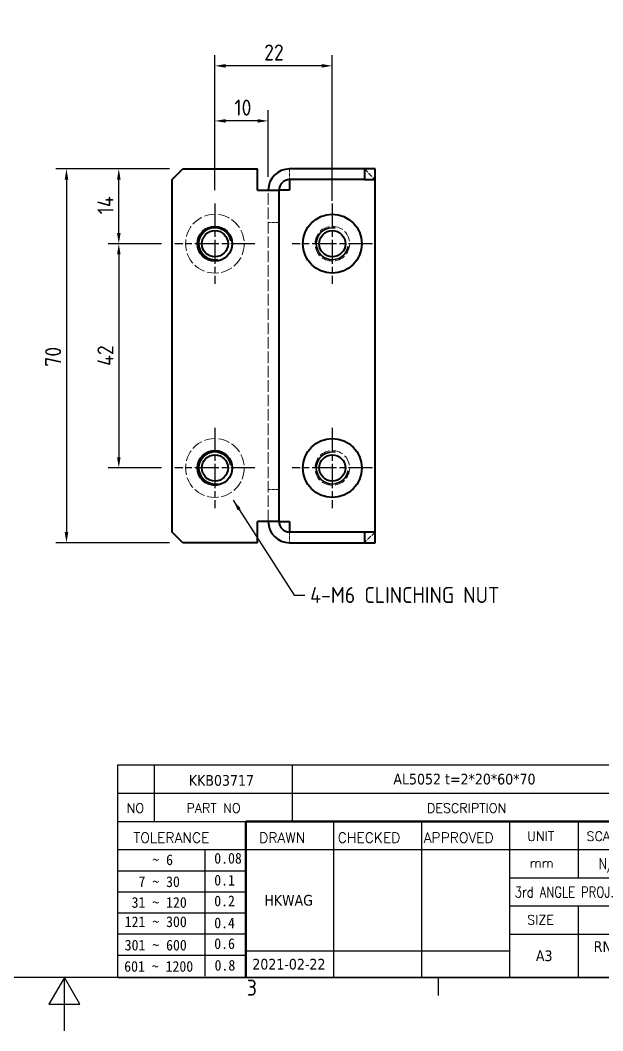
# Model space of a CAD drawing. Header units: millimetres. Extents: x 0 to 420, y 0 to 297.
# Drawn here: x 201.7 to 310.9, y 0 to 189.2 of the extents above; entities that cross this region are included whole.
import ezdxf
from ezdxf.enums import TextEntityAlignment as Align

# ---------------------------------------------------------------- set-up
doc = ezdxf.new("R2010")
doc.units = ezdxf.units.MM
doc.linetypes.add('CHAIN', pattern=[0.35429999999999995, 0.2362, -0.0295, 0.0591, -0.0295])
doc.linetypes.add('DASHED', pattern=[0.2067, 0.1654, -0.0413])
doc.layers.get('0').update_dxf_attribs({"color": 3, "lineweight": 25})
for name, color, linetype, lineweight in [('가려진 것(ISO)', 2, 'DASHED', 18), ('가시적인 것(ISO)', 3, 'Continuous', 40), ('가시적인 좁은 것(ISO)', 3, 'Continuous', 35), ('경계(ISO)', 7, 'Continuous', 25), ('기호(ISO)', 5, 'Continuous', 25), ('제목(ISO)', 5, 'Continuous', 50), ('중심 표식(ISO)', 1, 'Continuous', 25), ('치수(ISO)', 2, 'Continuous', 25)]:
    doc.layers.add(name, color=color, linetype=linetype, lineweight=lineweight)
doc.styles.add('HAN_291', font='')
doc.styles.add('RC_284', font='ROMANC.shx')
doc.styles.add('RC_287', font='ROMANC.shx')
doc.styles.add('문자 텍스트_PSTEK_POSCO', font='isocp.shx')
doc.styles.add('치수 텍스트_PSTEK_POSCO', font='isocp.shx')
doc.styles.add('텍스트 스타일198', font='tahoma.ttf')
doc.styles.add('텍스트 스타일333', font='ROMANC.shx', dxfattribs={"width": 0.800000011920929})
doc.styles.get('HAN_291').set_extended_font_data('GulimChe')
doc.dimstyles.new('치수_PSTEK_POSCO', dxfattribs={"dimtxt": 3, "dimasz": 2, "dimexe": 2, "dimexo": 2.5, "dimgap": 1, "dimtad": 1, "dimrnd": 1e-08, "dimdsep": 46, "dimtxsty": '치수 텍스트_PSTEK_POSCO', "dimcen": 0.09, "dimdle": 10, "dimclrd": 7, "dimclre": 7, "dimclrt": 2, "dimadec": 1, "dimazin": 2, "dimtfac": 1, "dimtmove": 0, "dimatfit": 3, "dimfxl": 0, "dimtolj": 1, "dimlwd": -1, "dimlwe": -1, "dimarcsym": 0})
doc.dimstyles.new('치수_PSTEK_POSCO$7', dxfattribs={"dimtxt": 3, "dimasz": 2, "dimexe": 2, "dimexo": 2.5, "dimgap": 1, "dimtad": 1, "dimrnd": 1e-08, "dimdsep": 46, "dimtxsty": '치수 텍스트_PSTEK_POSCO', "dimcen": 0.09, "dimdle": 10, "dimclrd": 7, "dimclre": 7, "dimclrt": 2, "dimadec": 1, "dimazin": 2, "dimtfac": 1, "dimtmove": 0, "dimatfit": 3, "dimfxl": 0, "dimtolj": 1, "dimlwd": -1, "dimlwe": -1, "dimarcsym": 0})

# ---------------------------------------------------------------- blocks, each defined once
blk = doc.blocks.new('경계 Default Border')
at = {"layer": '경계(ISO)'}
blk.add_line((280, 10), (280, 6.599999666213989), dxfattribs=at)
at = {"layer": '경계(ISO)', "flags": 128}
for points in [[(10, 10), (10, 287.0000076293945), (410, 287.0000076293945), (410, 10), (10, 10)], [(210, 0), (210, 10), (207.1132469177246, 5), (212.8867530822754, 5), (210, 10)]]:
    blk.add_lwpolyline(points, dxfattribs=at)
at = {"layer": '경계(ISO)', "color": 2, "insert": (244.1685395229535, 6.57139439638704), "char_height": 3.00000011920929, "attachment_point": 7, "style": '문자 텍스트_PSTEK_POSCO'}
blk.add_mtext('3', dxfattribs=at)
blk = doc.blocks.new('제목 블록 PSTEK')
at = {"color": 180}
for p, q in [((182.475792979055, 11.79100474011392), (182.4757929790549, 51.56524660363496)), ((182.4757929790549, 51.56524660363496), (372.4757929537551, 51.56524660363496)), ((189.2651435055721, 51.56524660363496), (189.2651435055722, 41.00524660363494)), ((215.2152739891528, 41.00524660363494), (215.2152739891528, 51.56524660363496)), ((182.475792979055, 46.2852466036349), (372.4757929537551, 46.28524660363492)), ((182.475792979055, 41.00524660363493), (206.451475290024, 41.00524660363493)), ((222.9401812389276, 11.79100474011392), (222.9401812389276, 41.00524660363494)), ((239.4288871878316, 11.79100474011392), (239.4288871878316, 41.00524660363494)), ((255.9175931367356, 11.79100474011392), (255.9175931367356, 41.00524660363494)), ((268.6918866058747, 41.00524660363494), (268.6918866058747, 30.44524660363498)), ((182.475792979055, 35.72524660363497), (206.451475290024, 35.72524660363497)), ((198.8621818849491, 12.02524660363491), (198.8621818849491, 35.72524660363497)), ((206.451475290024, 35.72524660363497), (372.4757929537551, 35.72524660363497)), ((182.475792979055, 31.77524660363492), (206.451475290024, 31.77524660363492)), ((255.917593136736, 30.44524660363498), (372.4757929537552, 30.44524660363501)), ((182.475792979055, 27.82524660363487), (206.451475290024, 27.82524660363487)), ((255.9175931367359, 25.16524660363502), (372.4757929537552, 25.165246603635)), ((268.6918866058744, 25.16524660363502), (268.6918866058744, 11.79100474011392)), ((182.475792979055, 23.87524660363505), (206.451475290024, 23.87524660363505)), ((182.475792979055, 19.92524660363478), (206.451475290024, 19.92524660363478)), ((255.9175931367359, 19.88524660363481), (310.0881549537553, 19.88524660363481)), ((182.475792979055, 15.97524660363496), (206.451475290024, 15.97524660363496)), ((206.451475290024, 16.74100474011396), (255.9175931367359, 16.74100474011396)), ((182.475792979055, 11.79100474011392), (372.4757929537551, 11.79100474011389))]:
    blk.add_line(p, q, dxfattribs=at)
at = {"color": 7, "lineweight": 50}
for p, q in [((206.4514752900237, 11.79100474011392), (206.4514752900237, 41.00524660363494)), ((206.451475290024, 41.00524660363494), (372.4757929537551, 41.00524660363496))]:
    blk.add_line(p, q, dxfattribs=at)
at = {"layer": '제목(ISO)', "lineweight": 18}
blk.add_line((182.475792979055, 35.72500474011393), (182.475792979055, 11.79100474011392), dxfattribs=at)
at = {"color": 2}
for s, height, style, p in [('NO', 1.742399930953979, 'RC_284', (184.135398793432, 42.62317362549192)), ('PART NO', 1.742399930953979, 'RC_284', (195.3359407378685, 42.62317362549192)), ('DESCRIPTION', 1.742399930953979, 'RC_284', (240.4025565652523, 42.62317362549192)), (' TOLERANCE', 1.899999976158142, 'RC_287', (184.0872874387979, 37.00893196870329)), ('DRAWN', 1.899999976158142, 'RC_287', (208.9766620976279, 37.00893196870329)), ('CHECKED', 1.899999976158142, 'RC_287', (223.6856844514997, 37.00893196870329)), ('APPROVED', 1.899999976158142, 'RC_287', (239.7795453577791, 37.00893196870329)), ('UNIT', 1.742399930953979, 'RC_284', (259.1652673287452, 37.34317362549218)), ('SCALE', 1.742399930953979, 'RC_284', (270.2934779252897, 37.34317362549218)), ('    ~ 6', 2.000000029802322, 'HAN_291', (183.7721304966814, 32.8176515608431)), ('0.08', 2.000000029802322, 'HAN_291', (200.5467345600617, 33.09873600004101)), ('mm', 1.742399930953979, 'RC_284', (259.6505418159997, 32.3543089683787)), ('  7 ~ 30', 2.000000029802322, 'HAN_291', (183.7721304966814, 28.70538114822415)), ('0.1', 2.000000029802322, 'HAN_291', (200.5467345600617, 28.98646558742206)), (' 31 ~ 120', 2.000000029802322, 'HAN_291', (183.7721304966814, 24.82628181916237)), ('0.2', 2.000000029802322, 'HAN_291', (200.5467345600617, 25.10736625836028)), ('121 ~ 300', 2.000000029802322, 'HAN_291', (183.7721304966814, 21.21401206133254)), ('0.4', 2.000000029802322, 'HAN_291', (200.5467345600617, 20.99509650053045)), ('SIZE', 1.742399930953979, 'RC_284', (259.1652673287452, 21.69497768947366)), ('0.6', 2.000000029802322, 'HAN_291', (200.5467345600617, 17.11599717146868)), ('301 ~ 600', 2.000000029802322, 'HAN_291', (183.7721304966814, 16.83491273227077)), ('601 ~ 1200', 2.000000029802322, 'HAN_291', (183.6802025156883, 12.84759660881125)), ('0.8', 2.000000029802322, 'HAN_291', (200.6097246063884, 13.05732192299702))]:
    blk.add_text(s, height=height, dxfattribs=dict(at, style=style)).set_placement(p)
at = {"color": 7, "style": '텍스트 스타일333', "width": 0.7999999523162842}
blk.add_text('N/S', height=2.000000029802322, dxfattribs=at).set_placement((274.7838860285014, 33.08524660363496), align=Align.MIDDLE_CENTER)
at = {"color": 2, "style": '텍스트 스타일333', "width": 0.7999999523162842}
blk.add_text('3rd ANGLE PROJ.', height=2.000000029802322, dxfattribs=at).set_placement((256.8430306642954, 26.76148381654429))
at = {"layer": '제목(ISO)', "color": 7, "style": '텍스트 스타일198'}
for tag, p in [('부품_번호_001', (195.7843283186424, 47.68004260673702)), ('설명_001', (234.1034832786905, 47.92245856837096)), ('재질_001', (290.6002202955571, 47.92524659519488)), ("3._Q'TY_001", (312.7051684940307, 47.92188863680521)), ('질량\\P3;_001', (350.3046145979153, 48.1643332325385)), ('제목_001', (335.5349605824892, 32.12134217035067)), ('부품_번호_001', (334.4435685718743, 26.8052465951949)), ('설계자_001', (209.9396160013646, 25.23446884679021)), ('시트_크기_001', (260.807090429518, 14.83812566343425)), ('프로젝트_001', (271.6304945365308, 16.57270180080504)), ('작성_날짜_001', (207.6770236384131, 13.26600473167383)), ('프로젝트_002', (286.6403537393983, 13.14882256215354))]:
    blk.add_attdef(tag, p, '', height=2.000000029802322, dxfattribs=at)
for tag, p in [('4._COLOR', (327.6805273250926, 48.92524660363493)), ('1._MODEL_NAME', (341.233897335037, 38.36524660363497)), ('점검자', (231.1845342133799, 26.23312567187446)), ('엔지니어링_승인자', (247.673240162284, 26.23312567187446)), ('점검_날짜', (231.1845342133799, 14.26600474011394)), ('엔지니어링_승인_날짜', (247.6732401622839, 14.26600474011394))]:
    blk.add_attdef(tag, text='', height=2.000000029802322, dxfattribs=at).set_placement(p, align=Align.MIDDLE_CENTER)
blk = doc.blocks.new('*D22')
at = {"layer": 'Defpoints', "color": 0, "transparency": 16777216}
for p in [(220.1940505620374, 161.3890653191723), (232.1940505620384, 161.3890653191723), (230.6940505620378, 147.3890653191723)]:
    blk.add_point(p, dxfattribs=at)
at = {"layer": '치수(ISO)', "color": 7, "transparency": 16777216}
for p, q in [((229.6940505620384, 161.3890653191723), (218.1940505620374, 161.3890653191723)), ((220.1940505620374, 149.3890653191723), (220.1940505620374, 159.3890653191723)), ((228.1940505620378, 147.3890653191723), (218.1940505620374, 147.3890653191723))]:
    blk.add_line(p, q, dxfattribs=at)
for points in [[(219.8607172287041, 159.3890653191723), (220.5273838953708, 159.3890653191723), (220.1940505620374, 161.3890653191723)], [(219.8607172287041, 149.3890653191723), (220.5273838953708, 149.3890653191723), (220.1940505620374, 147.3890653191723)]]:
    blk.add_solid(points, dxfattribs=at)
at = {"layer": '치수(ISO)', "color": 2, "transparency": 16777216, "insert": (217.6940505620374, 152.8890653191723), "char_height": 3, "attachment_point": 4, "rotation": 90, "style": '치수 텍스트_PSTEK_POSCO'}
blk.add_mtext('\\A1;14', dxfattribs=at)
blk = doc.blocks.new('*D23')
at = {"layer": 'Defpoints', "color": 0, "transparency": 16777216}
for p in [(230.6940505620378, 147.3890653191723), (220.1940505620374, 105.3890653191723), (230.6940505620378, 105.3890653191723)]:
    blk.add_point(p, dxfattribs=at)
at = {"layer": '치수(ISO)', "color": 7, "transparency": 16777216}
for p, q in [((228.1940505620378, 147.3890653191723), (218.1940505620374, 147.3890653191723)), ((220.1940505620374, 145.3890653191723), (220.1940505620374, 107.3890653191723)), ((228.1940505620378, 105.3890653191723), (218.1940505620374, 105.3890653191723))]:
    blk.add_line(p, q, dxfattribs=at)
for points in [[(219.8607172287041, 145.3890653191723), (220.5273838953708, 145.3890653191723), (220.1940505620374, 147.3890653191723)], [(219.8607172287041, 107.3890653191723), (220.5273838953708, 107.3890653191723), (220.1940505620374, 105.3890653191723)]]:
    blk.add_solid(points, dxfattribs=at)
at = {"layer": '치수(ISO)', "color": 2, "transparency": 16777216, "insert": (217.6937552864468, 124.4989767364951), "char_height": 3, "attachment_point": 4, "rotation": 90, "style": '치수 텍스트_PSTEK_POSCO'}
blk.add_mtext('\\A1;42', dxfattribs=at)
blk = doc.blocks.new('*D24')
at = {"layer": 'Defpoints', "color": 0, "transparency": 16777216}
for p in [(232.1940505620384, 161.3890653191723), (210.3910494407234, 91.38906531917229), (232.1940505620384, 91.38906531917227)]:
    blk.add_point(p, dxfattribs=at)
at = {"layer": '치수(ISO)', "color": 7, "transparency": 16777216}
for p, q in [((229.6940505620384, 161.3890653191723), (208.3910494407234, 161.3890653191723)), ((210.3910494407234, 159.3890653191723), (210.3910494407234, 93.38906531917229)), ((229.6940505620384, 91.38906531917227), (208.3910494407234, 91.38906531917229))]:
    blk.add_line(p, q, dxfattribs=at)
for points in [[(210.0577161073901, 159.3890653191723), (210.7243827740567, 159.3890653191723), (210.3910494407234, 161.3890653191723)], [(210.0577161073901, 93.38906531917229), (210.7243827740567, 93.38906531917229), (210.3910494407234, 91.38906531917229)]]:
    blk.add_solid(points, dxfattribs=at)
at = {"layer": '치수(ISO)', "color": 2, "transparency": 16777216, "insert": (207.8910494407234, 124.3449747386402), "char_height": 3, "attachment_point": 4, "rotation": 90, "style": '치수 텍스트_PSTEK_POSCO'}
blk.add_mtext('\\A1;70', dxfattribs=at)
blk = doc.blocks.new('*D25')
at = {"layer": 'Defpoints', "color": 0, "transparency": 16777216}
for p in [(238.1940505620378, 180.6950217924961), (238.1940505620378, 154.8890653191723), (260.1940505620224, 152.8890653191723)]:
    blk.add_point(p, dxfattribs=at)
at = {"layer": '치수(ISO)', "color": 7, "transparency": 16777216}
for p, q in [((238.1940505620378, 157.3890653191723), (238.1940505620378, 182.6950217924961)), ((260.1940505620224, 155.3890653191723), (260.1940505620224, 182.6950217924961)), ((258.1940505620224, 180.6950217924961), (240.1940505620378, 180.6950217924961))]:
    blk.add_line(p, q, dxfattribs=at)
for points in [[(240.1940505620378, 181.0283551258294), (240.1940505620378, 180.3616884591628), (238.1940505620378, 180.6950217924961)], [(258.1940505620224, 181.0283551258294), (258.1940505620224, 180.3616884591628), (260.1940505620224, 180.6950217924961)]]:
    blk.add_solid(points, dxfattribs=at)
at = {"layer": '치수(ISO)', "color": 2, "transparency": 16777216, "insert": (247.4158714281718, 183.1953170680867), "char_height": 3, "attachment_point": 4, "style": '치수 텍스트_PSTEK_POSCO'}
blk.add_mtext('\\A1;22', dxfattribs=at)
blk = doc.blocks.new('*D26')
at = {"layer": 'Defpoints', "color": 0, "transparency": 16777216}
for p in [(238.1940505620378, 170.3804882604122), (248.1940505620372, 157.3890653191724), (238.1940505620378, 154.8890653191723)]:
    blk.add_point(p, dxfattribs=at)
at = {"layer": '치수(ISO)', "color": 7, "transparency": 16777216}
for p, q in [((238.1940505620378, 157.3890653191723), (238.1940505620378, 172.3804882604122)), ((248.1940505620372, 159.8890653191724), (248.1940505620372, 172.3804882604122)), ((246.1940505620372, 170.3804882604122), (240.1940505620378, 170.3804882604122))]:
    blk.add_line(p, q, dxfattribs=at)
for points in [[(240.1940505620378, 170.7138215937455), (240.1940505620378, 170.0471549270789), (238.1940505620378, 170.3804882604122)], [(246.1940505620372, 170.7138215937455), (246.1940505620372, 170.0471549270789), (248.1940505620372, 170.3804882604122)]]:
    blk.add_solid(points, dxfattribs=at)
at = {"layer": '치수(ISO)', "color": 2, "transparency": 16777216, "insert": (241.8428694596753, 172.8804882604122), "char_height": 3, "attachment_point": 4, "style": '치수 텍스트_PSTEK_POSCO'}
blk.add_mtext('\\A1;10', dxfattribs=at)

msp = doc.modelspace()

# ---------------------------------------------------------------- linework, layer by layer
at = {"layer": '가려진 것(ISO)', "ltscale": 3.809293270111084}
for p, q in [((252.1940505620212, 161.3890653191723), (252.1940505620212, 159.3890653191724)), ((250.1940505620354, 151.3890653191724), (248.1940505620355, 151.3890653191724)), ((250.1940505620354, 101.3890653191724), (248.1940505620355, 101.3890653191724)), ((252.1940505620212, 93.38906531917243), (252.1940505620212, 91.38906531917227))]:
    msp.add_line(p, q, dxfattribs=at)
at = {"layer": '가려진 것(ISO)', "ltscale": 5.387195587158203}
for p, q in [((266.1940505620212, 161.3890653191723), (268.1940505620212, 159.3890653191723)), ((268.1940505620212, 93.38906531917229), (266.1940505620213, 91.38906531917229))]:
    msp.add_line(p, q, dxfattribs=at)
at = {"layer": '가려진 것(ISO)', "ltscale": 13.04137516021729}
msp.add_line((248.1940505620372, 95.38906531917242), (248.1940505620372, 157.3890653191724), dxfattribs=at)
at = {"layer": '가려진 것(ISO)', "ltscale": 12.8605260848999}
for centre in [(238.1940505620378, 147.3890653191723), (238.1940505620378, 105.3890653191723)]:
    msp.add_circle(centre, 5.499999999999999, dxfattribs=at)
at = {"layer": '가려진 것(ISO)', "ltscale": 12.34902763366699}
for centre in [(260.1940505620209, 147.3890653191723), (260.1940505620209, 105.3890653191723)]:
    msp.add_circle(centre, 3.25, dxfattribs=at)
at = {"layer": '가시적인 것(ISO)'}
for p, q in [((230.1940505620385, 159.3890653191723), (232.1940505620384, 161.3890653191723)), ((232.1940505620384, 161.3890653191723), (246.1940505620384, 161.3890653191723)), ((246.1940505620384, 157.3890653191724), (246.1940505620384, 161.3890653191723)), ((266.1940505620357, 161.3890653191724), (252.1940505620358, 161.3890653191724)), ((268.1940505620352, 161.3890653191724), (266.1940505620357, 161.3890653191724)), ((266.1940505620357, 161.3890653191724), (266.1940505620357, 159.3890653191724)), ((268.1940505620352, 159.3890653191724), (268.1940505620352, 161.3890653191724)), ((230.1940505620384, 93.38906531917229), (230.1940505620385, 159.3890653191723)), ((252.1940505620212, 159.3890653191724), (252.1940505620212, 157.3890653191724)), ((266.1940505620357, 159.3890653191724), (252.1940505620358, 159.3890653191724)), ((266.1940505620357, 159.3890653191724), (268.1940505620352, 159.3890653191724)), ((268.1940505620212, 93.38906531917229), (268.1940505620212, 159.3890653191723)), ((246.1940505620384, 157.3890653191724), (250.1940505620373, 157.3890653191724)), ((252.1940505620212, 157.3890653191724), (250.1940505620218, 157.3890653191724)), ((250.1940505620372, 157.3890653191724), (250.1940505620372, 95.38906531917242)), ((246.1940505620384, 91.38906531917227), (246.1940505620384, 95.38906531917242)), ((250.1940505620372, 95.38906531917242), (246.1940505620384, 95.38906531917242)), ((250.1940505620218, 95.3890653191724), (252.1940505620212, 95.3890653191724)), ((252.1940505620212, 95.38906531917242), (252.1940505620212, 93.38906531917243)), ((232.1940505620384, 91.38906531917227), (230.1940505620384, 93.38906531917229)), ((266.1940505620357, 93.38906531917243), (252.1940505620358, 93.38906531917243)), ((268.1940505620352, 93.38906531917243), (266.1940505620357, 93.38906531917243)), ((266.1940505620357, 93.38906531917243), (266.1940505620357, 91.38906531917242)), ((268.1940505620352, 91.38906531917242), (268.1940505620352, 93.38906531917243)), ((246.1940505620384, 91.38906531917227), (232.1940505620384, 91.38906531917227)), ((252.1940505620358, 91.38906531917242), (266.1940505620357, 91.38906531917242)), ((266.1940505620357, 91.38906531917242), (268.1940505620352, 91.38906531917242))]:
    msp.add_line(p, q, dxfattribs=at)
for centre, radius in [((260.1940505620224, 147.3890653191723), 5.499999999999999), ((238.1940505620384, 147.3890653191723), 3.25), ((238.1940505620381, 147.3890653191723), 2.4585), ((260.1940505620224, 147.3890653191723), 2.4585), ((260.1940505620224, 105.3890653191723), 5.499999999999999), ((238.1940505620384, 105.3890653191723), 3.25), ((238.1940505620381, 105.3890653191723), 2.4585), ((260.1940505620224, 105.3890653191723), 2.4585)]:
    msp.add_circle(centre, radius, dxfattribs=at)
for centre, radius, start, end in [((252.1940505620358, 157.3890653191724), 4.000000000000004, 90, 180), ((252.1940505620358, 157.3890653191724), 2.000000000000006, 90, 180), ((252.1940505620358, 95.38906531917242), 4.000000000000009, 180, 270), ((252.1940505620358, 95.38906531917242), 1.999999999999997, 180, 270)]:
    msp.add_arc(centre, radius, start, end, dxfattribs=at)
at = {"layer": '가시적인 좁은 것(ISO)'}
for centre, radius, start, end in [((238.1940505620381, 147.3890653191723), 2.999999999999998, 10.00000000004881, 279.9999999999978), ((260.1940505620224, 147.3890653191723), 2.999999999999998, 80.00000000000216, 349.9999999999508), ((238.1940505620381, 105.3890653191723), 2.999999999999998, 10.00000000004881, 279.9999999999978), ((260.1940505620224, 105.3890653191723), 2.999999999999999, 80.00000000000216, 349.9999999999508)]:
    msp.add_arc(centre, radius, start, end, dxfattribs=at)
at = {"layer": '중심 표식(ISO)', "linetype": 'CHAIN', "ltscale": 19.05165100097656}
for p, q in [((238.1940505620378, 154.8890653191723), (238.1940505620378, 139.8890653191723)), ((260.1940505620224, 154.8890653191723), (260.1940505620224, 139.8890653191723)), ((245.6940505620378, 147.3890653191723), (230.6940505620378, 147.3890653191723)), ((267.6940505620224, 147.3890653191723), (252.6940505620224, 147.3890653191723)), ((238.1940505620378, 112.8890653191723), (238.1940505620378, 97.88906531917227)), ((260.1940505620224, 112.8890653191723), (260.1940505620224, 97.88906531917227)), ((245.6940505620378, 105.3890653191723), (230.6940505620378, 105.3890653191723)), ((267.6940505620224, 105.3890653191723), (252.6940505620224, 105.3890653191723))]:
    msp.add_line(p, q, dxfattribs=at)

# ---------------------------------------------------------------- block references
msp.add_blockref('경계 Default Border', (0, 0))
ref = msp.add_blockref('제목 블록 PSTEK', (37.52420704624484, -1.791004740113895))
ref.add_attrib('설계자_001', 'HKWAG', (247.4638230476094, 23.44346410667632), dxfattribs={"layer": '제목(ISO)', "color": 7, "height": 2.000000029802322, "style": '텍스트 스타일198'})
ref.add_attrib('프로젝트_001', 'RND_컨버터_2021_DC집진기', (309.1547015827755, 14.78169706069115), dxfattribs={"layer": '제목(ISO)', "color": 7, "height": 2.000000029802322, "style": '텍스트 스타일198'})
ref.add_attrib('시트_크기_001', 'A3', (298.3312974757628, 13.04712092332036), dxfattribs={"layer": '제목(ISO)', "color": 7, "height": 2.000000029802322, "style": '텍스트 스타일198'})
ref.add_attrib('작성_날짜_001', '2021-02-22', (245.201230684658, 11.47499999155994), dxfattribs={"layer": '제목(ISO)', "color": 7, "height": 2.000000029802322, "style": '텍스트 스타일198'})
ref.add_attrib('설명_001', 'AL5052 t=2*20*60*70', (271.6276903249353, 46.13145382825707), dxfattribs={"layer": '제목(ISO)', "color": 7, "height": 2.000000029802322, "style": '텍스트 스타일198'})
ref.add_attrib('부품_번호_001', 'KKB03717', (233.3085353648872, 45.88903786662313), dxfattribs={"layer": '제목(ISO)', "color": 7, "height": 2.000000029802322, "style": '텍스트 스타일198'})

# ---------------------------------------------------------------- texts
at = {"layer": '기호(ISO)', "color": 2, "insert": (256.046033471624, 81.60395650555161), "char_height": 3.00000011920929, "width": 40.67699909210205, "attachment_point": 4, "style": '치수 텍스트_PSTEK_POSCO'}
msp.add_mtext('{\\fISOCP|b0|i0;\\H3.0000;4-M6 CLINCHING NUT}', dxfattribs=at)

# ---------------------------------------------------------------- dimensions: what is measured, and where the dimension line sits
at = {"layer": '치수(ISO)', "color": 7}
for base, p1, p2, angle, picture, middle in [((238.1940505620378, 180.6950217924961), (260.1940505620224, 152.8890653191723), (238.1940505620378, 154.8890653191723), 180, '*D25', (249.1940505620301, 180.6950217924961)), ((238.1940505620378, 170.3804882604122), (248.1940505620372, 157.3890653191724), (238.1940505620378, 154.8890653191723), 180, '*D26', (243.1940505620375, 170.3804882604122)), ((210.3910494407234, 91.38906531917229), (232.1940505620384, 161.3890653191723), (232.1940505620384, 91.38906531917227), 90, '*D24', (210.3910494407234, 125.9961558410024)), ((220.1940505620374, 161.3890653191723), (230.6940505620378, 147.3890653191723), (232.1940505620384, 161.3890653191723), 90, '*D22', (220.1940505620374, 154.3890653191723)), ((220.1940505620374, 105.3890653191723), (230.6940505620378, 147.3890653191723), (230.6940505620378, 105.3890653191723), 90, '*D23', (220.1940505620374, 126.3890653191723))]:
    dim = msp.add_linear_dim(base=base, p1=p1, p2=p2, angle=angle, dimstyle='치수_PSTEK_POSCO', override={"dimdec": 2, "dimtp": 0, "dimtm": -0, "dimtdec": 2, "dimtofl": 0, "dimatfit": 1}, dxfattribs=at)
    dim.commit()
    dim.dimension.update_dxf_attribs({"geometry": picture, "text_midpoint": middle, "dimtype": 160})

# ---------------------------------------------------------------- leaders
at = {"layer": '기호(ISO)', "color": 7, "annotation_type": 0, "has_hookline": 1, "hookline_direction": 0, "text_width": 39.71439252473647}
msp.add_leader([(241.644119037562, 99.3456374155481), (253.046033471624, 81.60395650555161), (255.046033471624, 81.60395650555161)], dimstyle='치수_PSTEK_POSCO$7', override={"dimtad": 0}, dxfattribs=at)

doc.saveas('drawing.dxf')
